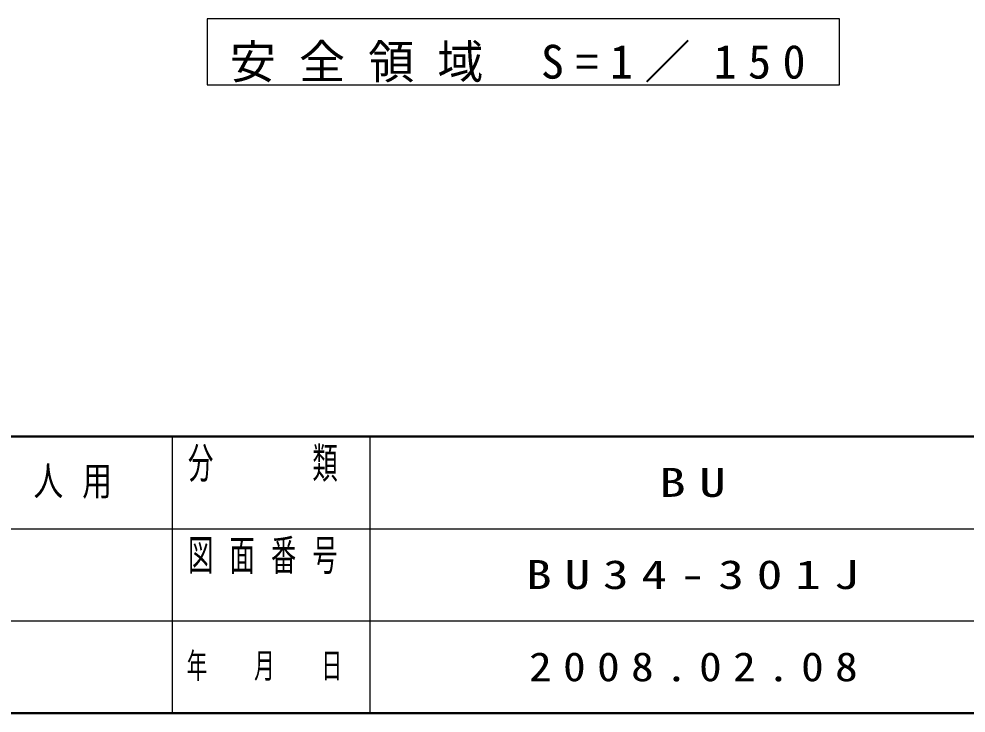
# Model space of a CAD drawing. Units: millimetres, scale not verified. Extents: x -35408 to 0, y -49934 to 13350.
# Drawn here: x -7332 to -3737, y 0 to 2635 of the extents above; entities that cross this region are included whole.
import ezdxf

# ---------------------------------------------------------------- set-up
doc = ezdxf.new("R2010")
doc.units = ezdxf.units.MM
doc.layers.add('A3図枠', color=7, linetype='Continuous', lineweight=25)
doc.layers.add('補助', color=2, linetype='Continuous', lineweight=25)
doc.layers.add('図面プロファイル', color=7, linetype='Continuous')
doc.styles.add('ＭＳ ゴシック', font='')
doc.styles.get('ＭＳ ゴシック').set_extended_font_data('MS Gothic')

msp = doc.modelspace()

# ---------------------------------------------------------------- linework, layer by layer
at = {"layer": 'A3図枠', "lineweight": 50}
for p, q in [((-19250, 1050), (0, 1050)), ((-19250, 0), (0, 0))]:
    msp.add_line(p, q, dxfattribs=at)
at = {"layer": 'A3図枠', "color": 211}
for p, q in [((-6750, 1050), (-6750, 0)), ((-9375, 700), (-3500, 700)), ((-12125, 350), (0, 350))]:
    msp.add_line(p, q, dxfattribs=at)
at = {"layer": 'A3図枠'}
msp.add_line((-6000, 1050), (-6000, 0), dxfattribs=at)
at = {"layer": '補助'}
msp.add_lwpolyline([(-6616.667, 2635.467), (-6616.667, 2385.467), (-4216.667, 2385.467), (-4216.667, 2635.467)], close=True, dxfattribs=at)

# ---------------------------------------------------------------- texts
at = {"layer": 'A3図枠', "color": 4, "style": 'ＭＳ ゴシック'}
for s, insert, char_height, attachment_point in [('\\T1.64;\\W0.6;分\u3000\u3000類', (-6375, 1008.333), 117.3, 2), ('\\T1.64;\\W0.6;図面番号', (-6375, 658.333), 117.3, 2), ('\\T1.64;\\W0.6;年\u3000月\u3000日', (-6375, 175), 95.31, 5)]:
    msp.add_mtext(s, dxfattribs=dict(at, insert=insert, char_height=char_height, attachment_point=attachment_point))
at = {"layer": '図面プロファイル', "char_height": 110, "attachment_point": 5, "style": 'ＭＳ ゴシック'}
for s, insert in [('\\T1.64;\\W0.75;大型ブランコ４人用', (-7737.5, 875)), ('\\T1.5;\\W1.35;BU', (-4750, 875)), ('\\T1.5;\\W1.3;BU34-301J', (-4750, 525)), ('\\T1.5;\\W1.15;2008.02.08', (-4750, 175))]:
    msp.add_mtext(s, dxfattribs=dict(at, insert=insert))
at = {"layer": '補助', "insert": (-5416.667, 2393.8), "char_height": 128.3, "attachment_point": 8, "style": 'ＭＳ ゴシック'}
msp.add_mtext('\\T1.5;安全領域\\~S=1／150', dxfattribs=at)

doc.saveas('drawing.dxf')
